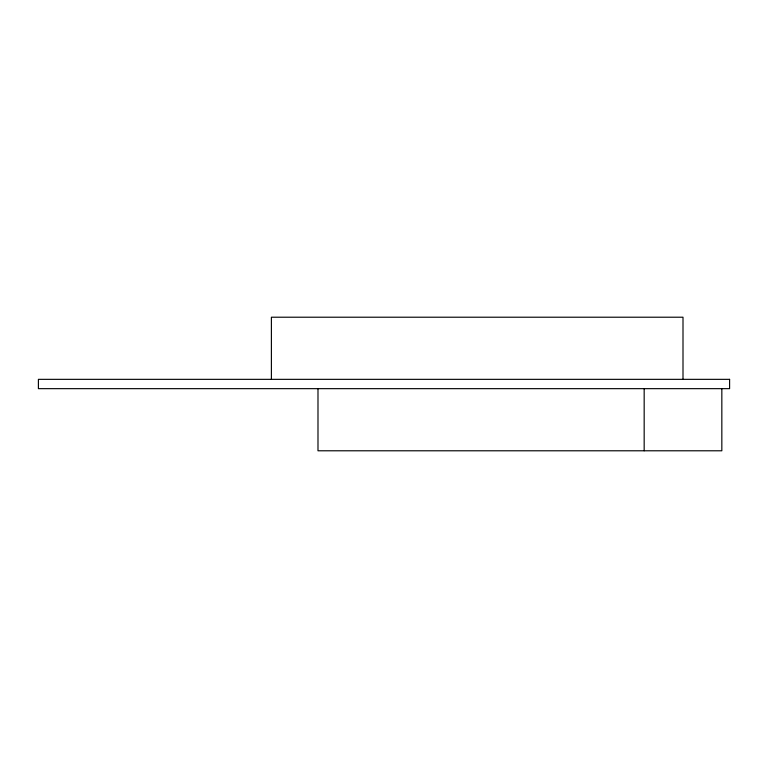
<?xml version="1.0" encoding="UTF-8"?>
<svg xmlns="http://www.w3.org/2000/svg" width="768" height="768" viewBox="0 0 768 768"><rect width="100%" height="100%" fill="white"/><g stroke="black" fill="none" stroke-linecap="round" stroke-linejoin="round"><path stroke-width="1.15" d="M721.834 388.656L721.834 450.787L317.99 450.787L317.99 388.656M683.002 379.344L683.002 317.213L271.392 317.213L271.392 379.344M644.17 388.656L644.17 450.787M729.6 379.344L38.4 379.344L38.4 388.656L729.6 388.656L729.6 379.344"/></g></svg>
